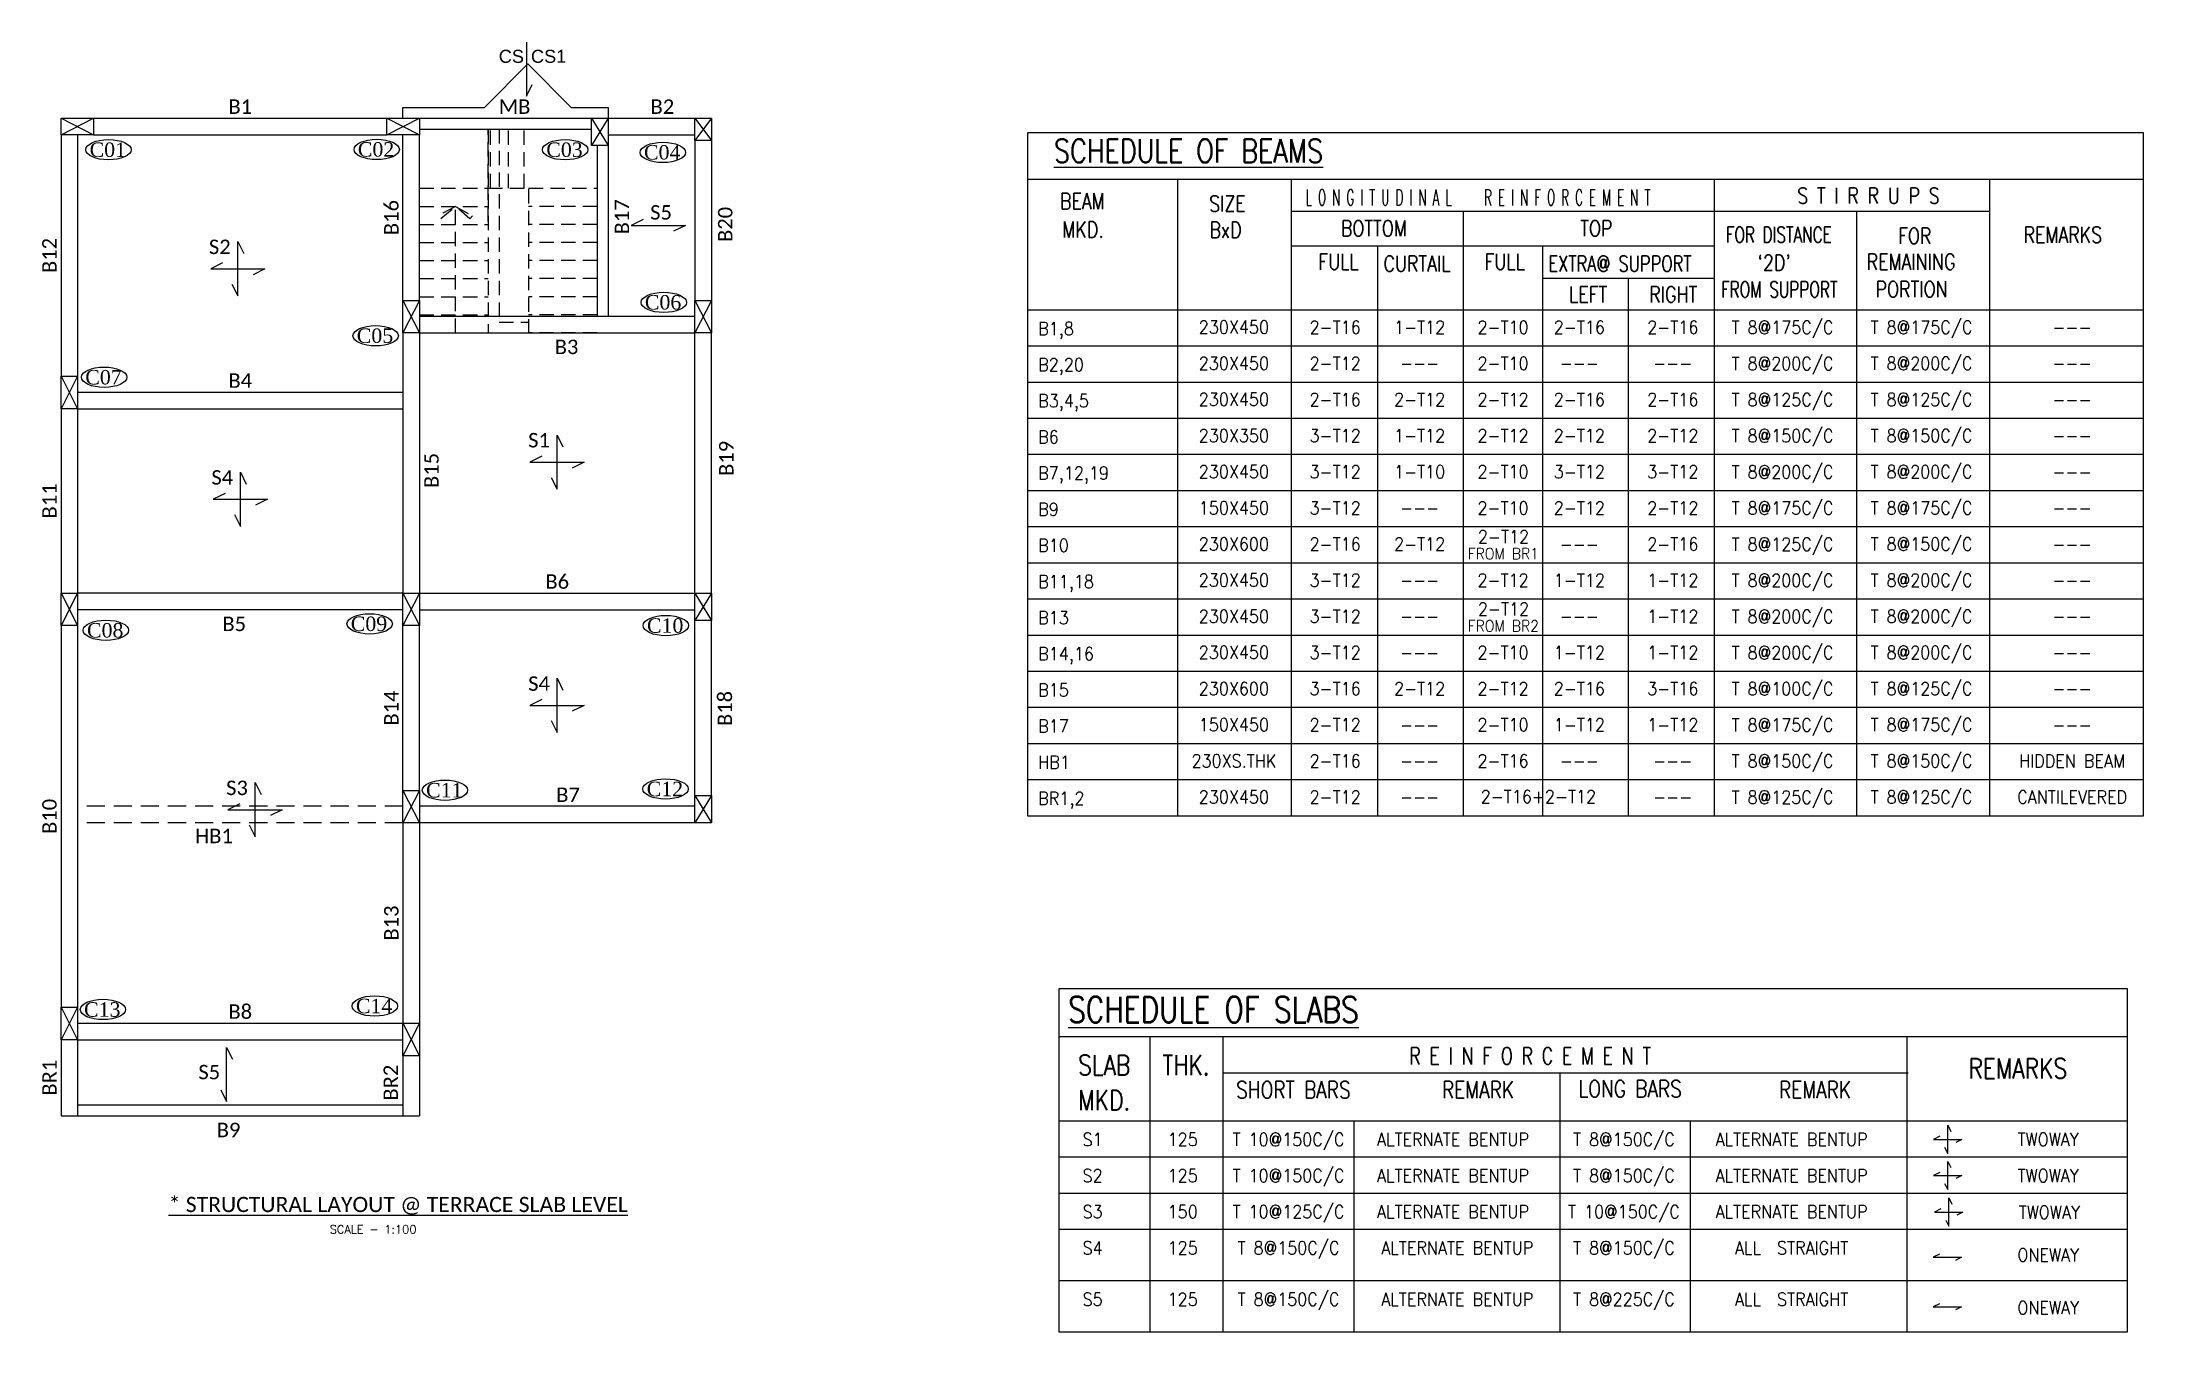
# Model space of a CAD drawing. Extents: x 2334.5 to 2363.5, y 1352.7 to 1370.6.
import ezdxf
from ezdxf.enums import TextEntityAlignment as Align

# ---------------------------------------------------------------- set-up
doc = ezdxf.new("R2010")
doc.units = 0
doc.linetypes.add('HIDDEN', pattern=[0.375, 0.25, -0.125])
for name, color, linetype in [('ARCH__BM_', 253, 'HIDDEN'), ('BAHUBALI_TITLE__BM_', 4, 'CONTINUOUS'), ('BEAM__BM_', 130, 'CONTINUOUS'), ('BEAM_TEXT__BM_', 20, 'CONTINUOUS'), ('BORDER__BM_', 40, 'CONTINUOUS'), ('COLUMN__BM_', 50, 'CONTINUOUS'), ('COLUMN_TEXT__BM_', 7, 'CONTINUOUS'), ('COLUMN_TEXT_BOX__BM_', 253, 'CONTINUOUS'), ('CS_CS1__BM_', 6, 'CONTINUOUS'), ('DIMENSIONS__BM_', 251, 'CONTINUOUS'), ('HIDDEN_BEAMS__BM_', 110, 'HIDDEN'), ('SCHEDULE_TEXT__BM_', 7, 'CONTINUOUS'), ('SLAB_MARK__BM_', 251, 'CONTINUOUS'), ('SLAB_TEXT__BM_', 7, 'CONTINUOUS'), ('SUB_TITLE__BM_', 3, 'CONTINUOUS'), ('TABLE__BM_', 251, 'CONTINUOUS'), ('TITLE__BM_', 6, 'CONTINUOUS'), ('TITLE_TEXT__BM_', 7, 'CONTINUOUS')]:
    doc.layers.add(name, color=color, linetype=linetype)
doc.styles.add('CALIBRI', font='calibri.ttf')
doc.styles.add('DCPL_SLAB', font='arial.ttf', dxfattribs={"height": 0.2})
doc.styles.add('NAME', font='times.ttf')
doc.styles.add('ROMANS', font='romans')
doc.styles.add('RRR', font='romans.shx', dxfattribs={"height": 0.18})

# ---------------------------------------------------------------- blocks, each defined once
blk = doc.blocks.new('ADFHSDJ')
at = {"layer": 'BORDER__BM_'}
for p, q in [((-1356.947, -1203.921), (-1341.516, -1203.921)), ((-1341.516, -1205.734), (-1356.947, -1205.734))]:
    blk.add_line(p, q, dxfattribs=at)
blk.add_lwpolyline([(-1356.947, -1203.277), (-1341.516, -1203.277), (-1341.516, -1212.734), (-1356.947, -1212.734)], close=True, dxfattribs=at)
at = {"layer": 'TABLE__BM_'}
for p, q in [((-1354.876, -1203.921), (-1354.876, -1212.734)), ((-1353.303, -1203.921), (-1353.303, -1212.734)), ((-1347.45, -1203.921), (-1347.45, -1212.734)), ((-1343.638, -1203.921), (-1343.638, -1212.734)), ((-1343.638, -1204.368), (-1353.303, -1204.368)), ((-1350.92, -1204.368), (-1350.92, -1212.734)), ((-1347.45, -1204.368), (-1347.45, -1212.734)), ((-1345.478, -1204.368), (-1345.478, -1212.734)), ((-1353.303, -1204.846), (-1350.92, -1204.846)), ((-1352.107, -1204.846), (-1352.107, -1212.734)), ((-1350.92, -1204.846), (-1347.45, -1204.846)), ((-1349.825, -1204.846), (-1349.825, -1212.734)), ((-1347.45, -1204.846), (-1347.45, -1212.734)), ((-1349.825, -1205.29), (-1347.45, -1205.29)), ((-1348.637, -1205.29), (-1348.637, -1212.734)), ((-1341.516, -1206.234), (-1356.947, -1206.234)), ((-1341.516, -1206.734), (-1356.947, -1206.734)), ((-1341.516, -1207.234), (-1356.947, -1207.234)), ((-1341.516, -1207.734), (-1356.947, -1207.734)), ((-1341.516, -1208.234), (-1356.947, -1208.234)), ((-1341.516, -1208.734), (-1356.947, -1208.734)), ((-1341.516, -1209.234), (-1356.947, -1209.234)), ((-1341.516, -1209.734), (-1356.947, -1209.734)), ((-1341.516, -1210.234), (-1356.947, -1210.234)), ((-1341.516, -1210.734), (-1356.947, -1210.734)), ((-1341.516, -1211.234), (-1356.947, -1211.234)), ((-1341.516, -1211.734), (-1356.947, -1211.734)), ((-1341.516, -1212.234), (-1356.947, -1212.234))]:
    blk.add_line(p, q, dxfattribs=at)
at = {"layer": 'SCHEDULE_TEXT__BM_', "linetype": 'CONTINUOUS', "style": 'ROMANS', "width": 0.9}
for s, p in [('B1,8', (-1356.801, -1206.079)), ('B2,20', (-1356.801, -1206.579)), ('B3,4,5', (-1356.801, -1207.079)), ('B6', (-1356.801, -1207.579)), ('B7,12,19', (-1356.801, -1208.079)), ('B9', (-1356.801, -1208.579)), ('B10', (-1356.801, -1209.079)), ('B11,18', (-1356.801, -1209.579)), ('B13', (-1356.801, -1210.079)), ('B14,16', (-1356.801, -1210.579)), ('B15', (-1356.801, -1211.079)), ('B17', (-1356.801, -1211.579)), ('HB1', (-1356.801, -1212.079)), ('BR1,2', (-1356.801, -1212.579))]:
    blk.add_text(s, height=0.18, dxfattribs=at).set_placement(p)
for s, height, p in [('230X450', 0.18, (-1354.094, -1206.06)), ('2-T16', 0.18, (-1352.693, -1206.061)), ('1-T12', 0.18, (-1351.525, -1206.061)), ('2-T10', 0.18, (-1350.37, -1206.061)), ('2-T16', 0.18, (-1349.315, -1206.061)), ('2-T16', 0.18, (-1348.022, -1206.061)), ('T 8@175C/C', 0.18, (-1346.504, -1206.063)), ('T 8@175C/C', 0.18, (-1344.581, -1206.061)), ('---', 0.18, (-1342.497, -1206.061)), ('230X450', 0.18, (-1354.094, -1206.56)), ('2-T12', 0.18, (-1352.693, -1206.561)), ('---', 0.18, (-1351.525, -1206.561)), ('2-T10', 0.18, (-1350.37, -1206.561)), ('---', 0.18, (-1349.315, -1206.561)), ('---', 0.18, (-1348.022, -1206.561)), ('T 8@200C/C', 0.18, (-1346.504, -1206.563)), ('T 8@200C/C', 0.18, (-1344.581, -1206.561)), ('---', 0.18, (-1342.497, -1206.561)), ('T 8@125C/C', 0.18, (-1346.504, -1207.063)), ('T 8@125C/C', 0.18, (-1344.581, -1207.061)), ('230X450', 0.18, (-1354.094, -1207.06)), ('2-T16', 0.18, (-1352.693, -1207.061)), ('2-T12', 0.18, (-1351.525, -1207.061)), ('2-T12', 0.18, (-1350.37, -1207.061)), ('2-T16', 0.18, (-1349.315, -1207.061)), ('2-T16', 0.18, (-1348.022, -1207.061)), ('---', 0.18, (-1342.497, -1207.061)), ('230X350', 0.18, (-1354.094, -1207.56)), ('3-T12', 0.18, (-1352.693, -1207.561)), ('1-T12', 0.18, (-1351.525, -1207.561)), ('2-T12', 0.18, (-1350.37, -1207.561)), ('2-T12', 0.18, (-1349.315, -1207.561)), ('2-T12', 0.18, (-1348.022, -1207.561)), ('T 8@150C/C', 0.18, (-1346.504, -1207.563)), ('T 8@150C/C', 0.18, (-1344.581, -1207.561)), ('---', 0.18, (-1342.497, -1207.561)), ('230X450', 0.18, (-1354.094, -1208.06)), ('3-T12', 0.18, (-1352.693, -1208.061)), ('1-T10', 0.18, (-1351.525, -1208.061)), ('2-T10', 0.18, (-1350.37, -1208.061)), ('3-T12', 0.18, (-1349.315, -1208.061)), ('3-T12', 0.18, (-1348.022, -1208.061)), ('T 8@200C/C', 0.18, (-1346.504, -1208.063)), ('T 8@200C/C', 0.18, (-1344.581, -1208.061)), ('---', 0.18, (-1342.497, -1208.061)), ('150X450', 0.18, (-1354.094, -1208.56)), ('3-T12', 0.18, (-1352.693, -1208.561)), ('---', 0.18, (-1351.525, -1208.561)), ('2-T10', 0.18, (-1350.37, -1208.561)), ('2-T12', 0.18, (-1349.315, -1208.561)), ('2-T12', 0.18, (-1348.022, -1208.561)), ('T 8@175C/C', 0.18, (-1346.504, -1208.563)), ('T 8@175C/C', 0.18, (-1344.581, -1208.561)), ('---', 0.18, (-1342.497, -1208.561)), ('230X600', 0.18, (-1354.094, -1209.06)), ('2-T16', 0.18, (-1352.693, -1209.061)), ('2-T12', 0.18, (-1351.525, -1209.061)), ('2-T12', 0.18, (-1350.364, -1208.96)), ('2-T16', 0.18, (-1348.022, -1209.061)), ('T 8@125C/C', 0.18, (-1346.504, -1209.063)), ('T 8@150C/C', 0.18, (-1344.581, -1209.061)), ('FROM BR1', 0.1565, (-1350.366, -1209.182)), ('---', 0.18, (-1349.315, -1209.061)), ('---', 0.18, (-1342.497, -1209.061)), ('230X450', 0.18, (-1354.094, -1209.56)), ('3-T12', 0.18, (-1352.693, -1209.561)), ('2-T12', 0.18, (-1350.37, -1209.561)), ('1-T12', 0.18, (-1349.315, -1209.561)), ('1-T12', 0.18, (-1348.022, -1209.561)), ('T 8@200C/C', 0.18, (-1346.504, -1209.563)), ('T 8@200C/C', 0.18, (-1344.581, -1209.561)), ('---', 0.18, (-1351.525, -1209.561)), ('---', 0.18, (-1342.497, -1209.561)), ('230X450', 0.18, (-1354.094, -1210.06)), ('3-T12', 0.18, (-1352.693, -1210.061)), ('---', 0.18, (-1351.525, -1210.061)), ('FROM BR2', 0.1565, (-1350.366, -1210.182)), ('2-T12', 0.18, (-1350.364, -1209.96)), ('---', 0.18, (-1349.315, -1210.061)), ('1-T12', 0.18, (-1348.022, -1210.061)), ('T 8@200C/C', 0.18, (-1346.504, -1210.063)), ('T 8@200C/C', 0.18, (-1344.581, -1210.061)), ('---', 0.18, (-1342.497, -1210.061)), ('T 8@200C/C', 0.18, (-1344.581, -1210.561)), ('230X450', 0.18, (-1354.094, -1210.56)), ('3-T12', 0.18, (-1352.693, -1210.561)), ('---', 0.18, (-1351.525, -1210.561)), ('2-T10', 0.18, (-1350.37, -1210.561)), ('1-T12', 0.18, (-1349.315, -1210.561)), ('1-T12', 0.18, (-1348.022, -1210.561)), ('T 8@200C/C', 0.18, (-1346.504, -1210.563)), ('---', 0.18, (-1342.497, -1210.561)), ('230X600', 0.18, (-1354.094, -1211.06)), ('3-T16', 0.18, (-1352.693, -1211.061)), ('2-T12', 0.18, (-1351.525, -1211.061)), ('2-T12', 0.18, (-1350.37, -1211.061)), ('2-T16', 0.18, (-1349.315, -1211.061)), ('3-T16', 0.18, (-1348.022, -1211.061)), ('T 8@100C/C', 0.18, (-1346.504, -1211.063)), ('T 8@125C/C', 0.18, (-1344.581, -1211.061)), ('---', 0.18, (-1342.497, -1211.061)), ('150X450', 0.18, (-1354.094, -1211.56)), ('2-T12', 0.18, (-1352.693, -1211.561)), ('---', 0.18, (-1351.525, -1211.561)), ('2-T10', 0.18, (-1350.37, -1211.561)), ('1-T12', 0.18, (-1349.315, -1211.561)), ('1-T12', 0.18, (-1348.022, -1211.561)), ('T 8@175C/C', 0.18, (-1346.504, -1211.563)), ('T 8@175C/C', 0.18, (-1344.581, -1211.561)), ('---', 0.18, (-1342.497, -1211.561)), ('230XS.THK', 0.18, (-1354.094, -1212.06)), ('2-T16', 0.18, (-1352.693, -1212.061)), ('---', 0.18, (-1351.525, -1212.061)), ('2-T16', 0.18, (-1350.37, -1212.061)), ('---', 0.18, (-1349.315, -1212.061)), ('---', 0.18, (-1348.022, -1212.061)), ('T 8@150C/C', 0.18, (-1346.504, -1212.063)), ('T 8@150C/C', 0.18, (-1344.581, -1212.061)), ('HIDDEN BEAM', 0.18, (-1342.497, -1212.061)), ('230X450', 0.18, (-1354.094, -1212.56)), ('2-T12', 0.18, (-1352.693, -1212.561)), ('2-T16+2-T12', 0.18, (-1349.881, -1212.555)), ('T 8@125C/C', 0.18, (-1346.504, -1212.563)), ('T 8@125C/C', 0.18, (-1344.581, -1212.561)), ('CANTILEVERED', 0.18, (-1342.497, -1212.561)), ('---', 0.18, (-1351.525, -1212.561)), ('---', 0.18, (-1348.022, -1212.561))]:
    blk.add_text(s, height=height, dxfattribs=at).set_placement(p, align=Align.CENTER)
at = {"layer": 'SUB_TITLE__BM_', "style": 'ROMANS'}
for s, width, p in [('BEAM', 0.8, (-1356.498, -1204.338)), ('SIZE', 0.8, (-1354.436, -1204.372)), ('L O N G I T U D I N A L   R E I N F O R C E M E N T', 0.55, (-1353.103, -1204.285)), ('S T I R R U P S', 0.8, (-1346.299, -1204.261)), ('MKD.', 0.8, (-1356.467, -1204.73)), ('BxD', 0.8, (-1354.431, -1204.734)), ('BOTTOM', 0.8, (-1352.613, -1204.713)), ('TOP', 0.8, (-1349.302, -1204.713)), ('FOR DISTANCE ', 0.7, (-1347.287, -1204.801)), ('FOR', 0.8, (-1344.904, -1204.817)), ('REMARKS', 0.8, (-1343.168, -1204.802)), ('FULL', 0.8, (-1352.925, -1205.175)), ('CURTAIL', 0.8, (-1352.024, -1205.201)), ('FULL', 0.8, (-1350.626, -1205.175)), ('EXTRA@ SUPPORT', 0.75, (-1349.742, -1205.201)), (" `2D'", 0.8, (-1346.97, -1205.188)), ('REMAINING ', 0.8, (-1345.339, -1205.175)), ('FROM SUPPORT', 0.7, (-1347.353, -1205.558)), ('PORTION', 0.8, (-1345.215, -1205.555)), ('LEFT', 0.8, (-1349.456, -1205.627)), ('RIGHT', 0.8, (-1348.347, -1205.627))]:
    blk.add_text(s, height=0.22, dxfattribs=dict(at, width=width)).set_placement(p)
at = {"layer": 'TITLE__BM_', "style": 'ROMANS', "width": 0.8}
blk.add_text('%%uSCHEDULE OF BEAMS', height=0.32424, dxfattribs=at).set_placement((-1356.583, -1203.694))
blk = doc.blocks.new('SLAB_MARK_2W')
at = {"layer": 'SLAB_MARK__BM_'}
for points in [[(823.334, 262.104), (823.431, 261.908), (823.431, 262.804), (823.529, 262.609)], [(823.179, 262.454), (822.983, 262.356), (823.879, 262.356), (823.684, 262.258)]]:
    blk.add_lwpolyline(points, dxfattribs=at)
blk = doc.blocks.new('FHGJG')
at = {"layer": 'SLAB_MARK__BM_'}
for points in [[(652.264, 340.805), (652.346, 340.641), (652.346, 341.391), (652.428, 341.227)], [(652.135, 341.098), (651.971, 341.016), (652.721, 341.016), (652.557, 340.934)]]:
    blk.add_lwpolyline(points, dxfattribs=at)

msp = doc.modelspace()

# ---------------------------------------------------------------- linework, layer by layer
at = {"layer": 'ARCH__BM_', "ltscale": 0.8}
for p, q in [((2340.627, 1369.349), (2340.627, 1366.529)), ((2340.627, 1368.069), (2340.627, 1369.349)), ((2340.627, 1369.349), (2340.627, 1366.529)), ((2340.627, 1368.069), (2340.627, 1369.349)), ((2340.657, 1368.529), (2340.657, 1369.349)), ((2340.777, 1369.349), (2340.777, 1366.679)), ((2340.777, 1369.349), (2340.777, 1366.679)), ((2340.907, 1368.529), (2340.907, 1369.349)), ((2341.127, 1368.529), (2341.127, 1369.349)), ((2339.677, 1368.529), (2340.627, 1368.529)), ((2340.627, 1368.529), (2341.187, 1368.529)), ((2341.187, 1368.529), (2342.137, 1368.529)), ((2341.187, 1368.519), (2341.187, 1366.679)), ((2339.677, 1368.279), (2340.627, 1368.279)), ((2340.177, 1368.279), (2339.941, 1368.155)), ((2340.177, 1368.279), (2339.941, 1368.155)), ((2339.972, 1368.113), (2340.177, 1368.279)), ((2339.972, 1368.113), (2340.177, 1368.279)), ((2340.177, 1366.529), (2340.177, 1368.279)), ((2340.177, 1368.279), (2340.411, 1368.15)), ((2340.372, 1368.105), (2340.177, 1368.279)), ((2340.177, 1366.529), (2340.177, 1368.279)), ((2340.177, 1368.279), (2340.411, 1368.15)), ((2340.372, 1368.105), (2340.177, 1368.279)), ((2342.137, 1368.279), (2341.187, 1368.279)), ((2339.677, 1368.029), (2340.627, 1368.029)), ((2340.411, 1368.15), (2340.372, 1368.105)), ((2340.411, 1368.15), (2340.372, 1368.105)), ((2342.137, 1368.029), (2341.187, 1368.029)), ((2339.677, 1367.779), (2340.627, 1367.779)), ((2342.137, 1367.779), (2341.187, 1367.779)), ((2339.677, 1367.529), (2340.627, 1367.529)), ((2342.137, 1367.529), (2341.187, 1367.529)), ((2339.677, 1367.279), (2340.627, 1367.279)), ((2339.677, 1367.029), (2340.627, 1367.029)), ((2342.137, 1367.279), (2341.187, 1367.279)), ((2342.137, 1367.029), (2341.187, 1367.029)), ((2339.677, 1366.779), (2340.627, 1366.779)), ((2342.137, 1366.779), (2341.187, 1366.779)), ((2339.677, 1366.529), (2340.627, 1366.529)), ((2340.627, 1366.529), (2341.187, 1366.529)), ((2340.627, 1366.529), (2341.187, 1366.529)), ((2340.777, 1366.679), (2341.187, 1366.679)), ((2340.777, 1366.679), (2341.187, 1366.679)), ((2341.187, 1366.679), (2341.187, 1366.529)), ((2341.187, 1366.679), (2341.187, 1366.529)), ((2342.137, 1366.529), (2341.187, 1366.529))]:
    msp.add_line(p, q, dxfattribs=at)
at = {"layer": 'BEAM__BM_'}
for p, q in [((2335.167, 1369.499), (2339.227, 1369.499)), ((2339.677, 1369.499), (2342.057, 1369.499)), ((2339.677, 1369.349), (2342.057, 1369.349)), ((2342.287, 1369.499), (2343.487, 1369.499)), ((2334.717, 1369.269), (2334.717, 1365.929)), ((2334.947, 1369.269), (2334.947, 1365.929)), ((2335.167, 1369.269), (2339.227, 1369.269)), ((2339.447, 1366.979), (2339.447, 1369.269)), ((2339.677, 1366.979), (2339.677, 1369.269)), ((2342.137, 1369.119), (2342.137, 1366.759)), ((2342.287, 1369.269), (2343.487, 1369.269)), ((2342.287, 1369.119), (2342.287, 1366.759)), ((2343.487, 1369.189), (2343.487, 1366.979)), ((2343.717, 1369.189), (2343.717, 1366.979)), ((2339.677, 1366.759), (2343.487, 1366.759)), ((2339.447, 1366.529), (2339.447, 1362.929)), ((2339.677, 1366.529), (2339.677, 1362.929)), ((2339.677, 1366.529), (2343.487, 1366.529)), ((2343.487, 1362.929), (2343.487, 1366.529)), ((2343.717, 1362.929), (2343.717, 1366.529)), ((2334.947, 1365.709), (2339.447, 1365.709)), ((2334.717, 1365.479), (2334.717, 1362.929)), ((2334.947, 1365.479), (2334.947, 1362.929)), ((2334.947, 1365.479), (2339.447, 1365.479)), ((2339.447, 1362.929), (2334.947, 1362.929)), ((2339.447, 1362.699), (2334.947, 1362.699)), ((2339.677, 1362.929), (2343.487, 1362.929)), ((2339.677, 1362.699), (2343.487, 1362.699)), ((2334.717, 1362.479), (2334.717, 1357.199)), ((2334.947, 1362.479), (2334.947, 1357.199)), ((2339.447, 1360.199), (2339.447, 1362.479)), ((2339.677, 1360.199), (2339.677, 1362.479)), ((2343.487, 1360.129), (2343.487, 1362.549)), ((2343.717, 1360.129), (2343.717, 1362.549)), ((2343.487, 1359.979), (2339.677, 1359.979)), ((2339.447, 1359.749), (2339.447, 1356.979)), ((2343.487, 1359.749), (2339.677, 1359.749)), ((2339.677, 1359.749), (2339.677, 1356.979)), ((2334.947, 1356.979), (2339.447, 1356.979)), ((2334.717, 1356.749), (2334.717, 1355.699)), ((2334.947, 1356.749), (2339.447, 1356.749)), ((2334.947, 1356.749), (2334.947, 1355.699)), ((2339.447, 1356.529), (2339.447, 1355.699)), ((2339.677, 1356.529), (2339.677, 1355.699)), ((2334.717, 1355.699), (2339.677, 1355.699)), ((2334.947, 1355.849), (2339.447, 1355.849))]:
    msp.add_line(p, q, dxfattribs=at)
at = {"layer": 'BORDER__BM_'}
msp.add_line((2348.526, 1356.793), (2363.302, 1356.793), dxfattribs=at)
msp.add_lwpolyline([(2363.302, 1352.706), (2348.526, 1352.706), (2348.526, 1357.459), (2363.302, 1357.459)], close=True, dxfattribs=at)
at = {"layer": 'COLUMN__BM_'}
for p, q in [((2334.717, 1369.269), (2335.167, 1369.499)), ((2334.717, 1369.499), (2335.167, 1369.269)), ((2339.227, 1369.269), (2339.677, 1369.499)), ((2339.227, 1369.499), (2339.677, 1369.269)), ((2342.057, 1369.499), (2342.287, 1369.119)), ((2342.287, 1369.499), (2342.057, 1369.119)), ((2343.487, 1369.499), (2343.717, 1369.189)), ((2343.717, 1369.499), (2343.487, 1369.189)), ((2339.447, 1366.979), (2339.677, 1366.529)), ((2339.677, 1366.979), (2339.447, 1366.529)), ((2343.487, 1366.979), (2343.717, 1366.529)), ((2343.717, 1366.979), (2343.487, 1366.529)), ((2334.717, 1365.929), (2334.947, 1365.479)), ((2334.947, 1365.929), (2334.717, 1365.479)), ((2334.717, 1362.929), (2334.947, 1362.479)), ((2334.947, 1362.929), (2334.717, 1362.479)), ((2339.447, 1362.929), (2339.677, 1362.479)), ((2339.677, 1362.929), (2339.447, 1362.479)), ((2343.487, 1362.929), (2343.717, 1362.549)), ((2343.717, 1362.929), (2343.487, 1362.549)), ((2339.447, 1360.199), (2339.677, 1359.749)), ((2339.677, 1360.199), (2339.447, 1359.749)), ((2343.487, 1360.129), (2343.717, 1359.749)), ((2343.717, 1360.129), (2343.487, 1359.749)), ((2334.717, 1357.199), (2334.947, 1356.749)), ((2334.947, 1357.199), (2334.717, 1356.749)), ((2339.447, 1356.979), (2339.677, 1356.529)), ((2339.677, 1356.979), (2339.447, 1356.529))]:
    msp.add_line(p, q, dxfattribs=at)
for points in [[(2334.717, 1369.269), (2334.717, 1369.499), (2335.167, 1369.499), (2335.167, 1369.269)], [(2339.227, 1369.269), (2339.227, 1369.499), (2339.677, 1369.499), (2339.677, 1369.269)], [(2342.057, 1369.499), (2342.287, 1369.499), (2342.287, 1369.119), (2342.057, 1369.119)], [(2343.487, 1369.499), (2343.717, 1369.499), (2343.717, 1369.189), (2343.487, 1369.189)], [(2339.447, 1366.979), (2339.677, 1366.979), (2339.677, 1366.529), (2339.447, 1366.529)], [(2343.487, 1366.979), (2343.717, 1366.979), (2343.717, 1366.529), (2343.487, 1366.529)], [(2334.717, 1365.929), (2334.947, 1365.929), (2334.947, 1365.479), (2334.717, 1365.479)], [(2334.717, 1362.929), (2334.947, 1362.929), (2334.947, 1362.479), (2334.717, 1362.479)], [(2339.447, 1362.929), (2339.677, 1362.929), (2339.677, 1362.479), (2339.447, 1362.479)], [(2343.487, 1362.929), (2343.717, 1362.929), (2343.717, 1362.549), (2343.487, 1362.549)], [(2339.447, 1360.199), (2339.677, 1360.199), (2339.677, 1359.749), (2339.447, 1359.749)], [(2343.487, 1360.129), (2343.717, 1360.129), (2343.717, 1359.749), (2343.487, 1359.749)], [(2334.717, 1357.199), (2334.947, 1357.199), (2334.947, 1356.749), (2334.717, 1356.749)], [(2339.447, 1356.979), (2339.677, 1356.979), (2339.677, 1356.529), (2339.447, 1356.529)]]:
    msp.add_lwpolyline(points, close=True, dxfattribs=at)
at = {"layer": 'COLUMN_TEXT_BOX__BM_'}
for centre in [(2335.374, 1369.063), (2339.085, 1369.066), (2341.692, 1369.063), (2343.044, 1369.026), (2343.057, 1366.951), (2339.07, 1366.489), (2335.314, 1365.915), (2335.338, 1362.414), (2338.987, 1362.503, 0), (2343.085, 1362.479), (2340.029, 1360.202), (2343.081, 1360.219), (2335.297, 1357.168), (2339.058, 1357.216)]:
    msp.add_ellipse(centre, major_axis=(-0.314, 0), ratio=0.447656, dxfattribs=at)
at = {"layer": 'CS_CS1__BM_'}
msp.add_lwpolyline([(2339.447, 1369.499), (2339.447, 1369.649), (2340.577, 1369.649), (2341.177, 1370.249), (2341.777, 1369.649), (2342.287, 1369.649), (2342.287, 1369.499)], dxfattribs=at)
at = {"layer": 'HIDDEN_BEAMS__BM_'}
for p, q in [((2339.447, 1359.979), (2334.947, 1359.979)), ((2339.447, 1359.749), (2334.947, 1359.749))]:
    msp.add_line(p, q, dxfattribs=at)
at = {"layer": 'SLAB_MARK__BM_'}
for points in [[(2341.155, 1370.553), (2341.155, 1370.553), (2341.155, 1369.803), (2341.237, 1369.967)], [(2342.771, 1368.098), (2342.607, 1368.016), (2343.357, 1368.016), (2343.193, 1367.934)], [(2336.926, 1356.058), (2337.008, 1355.895), (2337.008, 1356.644), (2337.09, 1356.481)], [(2360.706, 1353.783), (2360.62, 1353.74), (2361.012, 1353.74), (2360.927, 1353.697)], [(2360.706, 1353.097), (2360.62, 1353.054), (2361.012, 1353.054), (2360.927, 1353.012)]]:
    msp.add_lwpolyline(points, dxfattribs=at)
at = {"layer": 'TABLE__BM_'}
for p, q in [((2349.785, 1352.706), (2349.785, 1356.793)), ((2350.794, 1352.706), (2350.794, 1356.793)), ((2350.794, 1352.706), (2350.794, 1356.793)), ((2350.794, 1352.706), (2350.794, 1356.793)), ((2350.794, 1352.706), (2350.794, 1356.793)), ((2350.794, 1352.706), (2350.794, 1356.793)), ((2360.26, 1352.706), (2360.26, 1356.793)), ((2360.26, 1352.706), (2360.26, 1356.793)), ((2360.26, 1352.706), (2360.26, 1356.793)), ((2360.26, 1352.706), (2360.26, 1356.793)), ((2360.26, 1352.706), (2360.26, 1356.793)), ((2350.794, 1356.29), (2360.274, 1356.29)), ((2355.457, 1352.706), (2355.457, 1356.29)), ((2348.526, 1355.628), (2363.302, 1355.628)), ((2352.606, 1352.706), (2352.606, 1355.628)), ((2357.26, 1352.706), (2357.26, 1355.628)), ((2348.526, 1355.128), (2363.302, 1355.128)), ((2348.526, 1354.628), (2363.302, 1354.628)), ((2348.526, 1354.128), (2363.302, 1354.128)), ((2348.526, 1353.417), (2363.302, 1353.417))]:
    msp.add_line(p, q, dxfattribs=at)

# ---------------------------------------------------------------- block references
at = {"layer": 'BAHUBALI_TITLE__BM_', "xscale": 0.4372657487104979, "yscale": 0.4372657487104979, "zscale": 0.4372657487104979}
for p in [(2000.761, 1240.652), (2000.761, 1240.152), (2000.776, 1239.646)]:
    msp.add_blockref('SLAB_MARK_2W', p, dxfattribs=at)
at = {"layer": 'DIMENSIONS__BM_'}
msp.add_blockref('ADFHSDJ', (3705.038, 2572.578), dxfattribs=at)
at = {"layer": 'SLAB_MARK__BM_'}
for p in [(1684.817, 1026.4), (1689.234, 1023.725), (1684.852, 1023.21), (1689.234, 1020.359), (1685.056, 1018.916)]:
    msp.add_blockref('FHGJG', p, dxfattribs=at)

# ---------------------------------------------------------------- texts
at = {"layer": 'BEAM_TEXT__BM_', "style": 'CALIBRI'}
for s, p in [('B1', (2337.197, 1369.499)), ('MB', (2340.993, 1369.499)), ('B2', (2343.037, 1369.499)), ('B3', (2341.711, 1366.175)), ('B4', (2337.197, 1365.709)), ('B6', (2341.582, 1362.929)), ('B5', (2337.113, 1362.343)), ('B7', (2341.732, 1359.979)), ('HB1', (2336.834, 1359.409)), ('B8', (2337.197, 1356.979)), ('B9', (2337.035, 1355.341))]:
    msp.add_text(s, height=0.2, dxfattribs=at).set_placement(p, align=Align.BOTTOM_CENTER)
for s, p in [('B16', (2339.447, 1368.124)), ('B17', (2342.637, 1368.134)), ('B20', (2344.066, 1368.029)), ('B12', (2334.717, 1367.599)), ('B19', (2344.081, 1364.792)), ('B15', (2340.002, 1364.625)), ('B11', (2334.717, 1364.204)), ('B14', (2339.447, 1361.339)), ('B18', (2344.061, 1361.332)), ('B10', (2334.717, 1359.839)), ('B13', (2339.447, 1358.364)), ('BR1', (2334.717, 1356.224)), ('BR2', (2339.439, 1356.155))]:
    msp.add_text(s, height=0.2, rotation=90, dxfattribs=at).set_placement(p, align=Align.BOTTOM_CENTER)
at = {"layer": 'COLUMN_TEXT__BM_', "style": 'NAME'}
for s, p in [('C01', (2335.113, 1368.963, 0)), ('C02', (2338.824, 1368.967, 0)), ('C03', (2341.431, 1368.963, 0)), ('C04', (2342.783, 1368.927, 0)), ('C06', (2342.795, 1366.852, 0)), ('C05', (2338.809, 1366.39, 0)), ('C07', (2335.053, 1365.815, 0)), ('C08', (2335.077, 1362.314, 0)), ('C09', (2338.726, 1362.404)), ('C10', (2342.824, 1362.38, 0)), ('C11', (2339.768, 1360.102, 0)), ('C12', (2342.82, 1360.119, 0)), ('C13', (2335.036, 1357.068, 0)), ('C14', (2338.797, 1357.117, 0))]:
    msp.add_text(s, height=0.2, dxfattribs=at).set_placement(p)
at = {"layer": 'SCHEDULE_TEXT__BM_', "linetype": 'CONTINUOUS', "style": 'ROMANS', "width": 0.9}
for s, p in [('S1', (2348.989, 1355.226)), ('125', (2350.235, 1355.226)), ('T 10@150C/C', (2351.699, 1355.226)), ('ALTERNATE BENTUP', (2353.975, 1355.226)), ('T 8@150C/C', (2356.34, 1355.226)), ('ALTERNATE BENTUP', (2358.659, 1355.226)), ('TWOWAY', (2362.21, 1355.226)), ('S2', (2348.989, 1354.726)), ('125', (2350.235, 1354.726)), ('T 10@150C/C', (2351.699, 1354.726)), ('ALTERNATE BENTUP', (2353.975, 1354.726)), ('T 8@150C/C', (2356.34, 1354.726)), ('ALTERNATE BENTUP', (2358.659, 1354.726)), ('TWOWAY', (2362.21, 1354.726)), ('S3', (2348.989, 1354.226)), ('150', (2350.235, 1354.226)), ('T 10@125C/C', (2351.699, 1354.226)), ('ALTERNATE BENTUP', (2353.975, 1354.226)), ('T 10@150C/C', (2356.34, 1354.226)), ('ALTERNATE BENTUP', (2358.659, 1354.226)), ('TWOWAY', (2362.225, 1354.219)), ('S4', (2348.989, 1353.726)), ('125', (2350.235, 1353.726)), ('T 8@150C/C', (2351.699, 1353.726)), ('ALTERNATE BENTUP', (2354.034, 1353.726)), ('T 8@150C/C', (2356.34, 1353.726)), ('ALL  STRAIGHT', (2358.659, 1353.726)), ('ONEWAY', (2362.21, 1353.629)), ('S5', (2348.989, 1353.015)), ('125', (2350.235, 1353.015)), ('T 8@150C/C', (2351.699, 1353.015)), ('ALTERNATE BENTUP', (2354.034, 1353.015)), ('T 8@225C/C', (2356.34, 1353.015)), ('ALL  STRAIGHT', (2358.659, 1353.015)), ('ONEWAY', (2362.21, 1352.897))]:
    msp.add_text(s, height=0.18, dxfattribs=at).set_placement(p, align=Align.BOTTOM_CENTER)
at = {"layer": 'SLAB_TEXT__BM_'}
for s, height, style, p in [('CS', 0.18, 'DCPL_SLAB', (2340.773, 1370.265)), ('CS1', 0.18, 'DCPL_SLAB', (2341.219, 1370.265)), ('S5', 0.2, 'CALIBRI', (2342.868, 1368.096)), ('S2', 0.2, 'CALIBRI', (2336.763, 1367.619)), ('S1', 0.2, 'CALIBRI', (2341.18, 1364.944)), ('S4', 0.2, 'CALIBRI', (2336.797, 1364.429)), ('S4', 0.2, 'CALIBRI', (2341.18, 1361.577)), ('S3', 0.2, 'CALIBRI', (2337.001, 1360.134)), ('S5', 0.2, 'CALIBRI', (2336.617, 1356.202))]:
    msp.add_text(s, height=height, dxfattribs=dict(at, style=style)).set_placement(p)
at = {"layer": 'SUB_TITLE__BM_', "style": 'ROMANS'}
for s, height, width, p in [('R E I N F O R C E M E N T', 0.23448, 0.75, (2353.371, 1356.409)), ('SLAB', 0.277, 0.8, (2348.789, 1356.26)), ('THK.', 0.277, 0.8, (2349.954, 1356.26)), ('REMARKS', 0.277, 0.8, (2361.105, 1356.214)), ('MKD.', 0.277, 0.8, (2348.789, 1355.773)), ('SHORT BARS', 0.2345, 0.8, (2350.976, 1355.94)), ('REMARK', 0.2345, 0.8, (2353.824, 1355.94)), ('LONG BARS', 0.2345, 0.8, (2355.71, 1355.954)), ('REMARK', 0.2345, 0.8, (2358.487, 1355.94))]:
    msp.add_text(s, height=height, dxfattribs=dict(at, width=width)).set_placement(p)
at = {"layer": 'TITLE__BM_', "linetype": 'CONTINUOUS', "style": 'ROMANS', "width": 0.8}
msp.add_text('%%uSCHEDULE OF SLABS', height=0.3564, dxfattribs=at).set_placement((2348.65, 1356.989))
at = {"layer": 'TITLE_TEXT__BM_'}
for s, height, style, p in [('%%U* STRUCTURAL LAYOUT @ TERRACE SLAB LEVEL', 0.21, 'CALIBRI', (2336.206, 1354.365)), ('SCALE - 1:100', 0.1152, 'RRR', (2338.435, 1354.069))]:
    msp.add_text(s, height=height, dxfattribs=dict(at, style=style)).set_placement(p)

doc.saveas('drawing.dxf')
